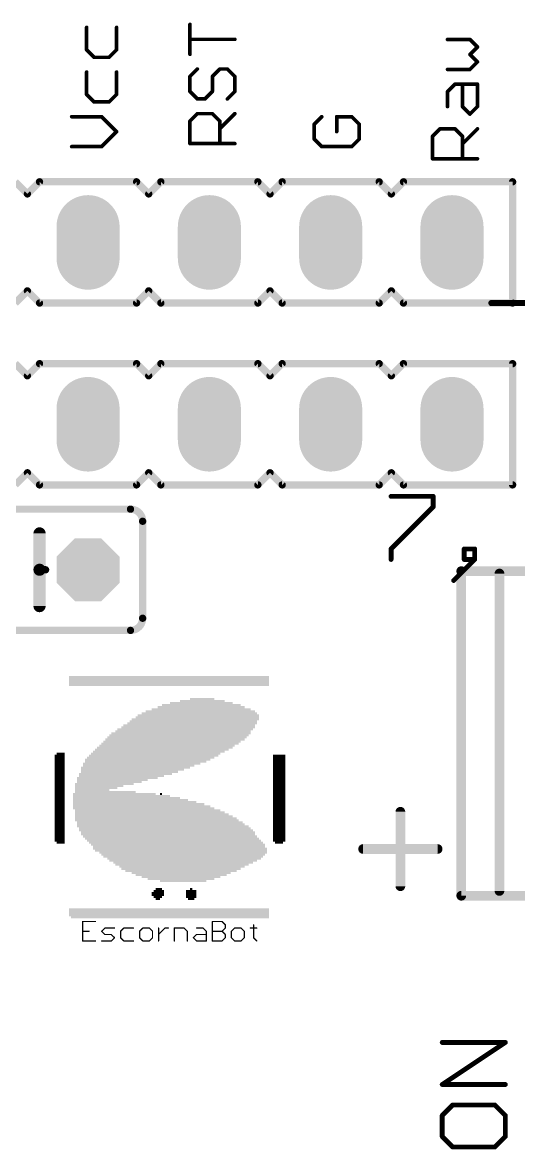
# Model space of a CAD drawing. Extents: x -31 to 85, y -21 to 97.
# Drawn here: x 34.63 to 45.02, y 27.99 to 51.6 of the extents above; entities that cross this region are included whole.
import ezdxf

# ---------------------------------------------------------------- set-up
doc = ezdxf.new("R2010")
doc.units = 0
for name, color, linetype in [('17', 82, 'CONTINUOUS'), ('21', 253, 'CONTINUOUS'), ('47', 253, 'CONTINUOUS')]:
    doc.layers.add(name, color=color, linetype=linetype)

# ---------------------------------------------------------------- blocks, each defined once
blk = doc.blocks.new('OCTAGONP')
at = {"const_width": 0.5}
blk.add_lwpolyline([(-0.25, -0.1036), (-0.25, 0.1036), (-0.1036, 0.25), (0.1036, 0.25), (0.25, 0.1036), (0.25, -0.1036), (0.1036, -0.25), (-0.1036, -0.25), (-0.25, -0.1036), (-0.25, 0.1036)], dxfattribs=at)
blk = doc.blocks.new('LONGP50')
at = {"const_width": 1}
blk.add_lwpolyline([(-0.25, 0), (0.25, 0)], dxfattribs=at)
at = {"const_width": 0.5}
for points in [[(-0.25, 0.25, 1), (-0.25, -0.25)], [(0.25, -0.25, 1), (0.25, 0.25)]]:
    blk.add_lwpolyline(points, format="xyb", dxfattribs=at)
blk = doc.blocks.new('RECT')
blk.add_solid([(-0.5, -0.5), (0.5, -0.5), (-0.5, 0.5), (0.5, 0.5)])

msp = doc.modelspace()

# ---------------------------------------------------------------- linework, layer by layer
at = {"layer": '21'}
for points, const_width in [([(35.9743, 51.4947), (35.9743, 51.0244)], 0.0762), ([(36.6014, 51.0244), (36.6014, 51.4947)], 0.0762), ([(38.1373, 50.9311), (38.1373, 51.5582)], 0.0762), ([(39.0779, 51.2447), (38.1373, 51.2447)], 0.0762), ([(44.0011, 51.2407), (43.5308, 51.2407)], 0.0762), ([(44.1579, 51.0839), (44.0011, 51.2407)], 0.0762), ([(35.9743, 51.0244), (36.1311, 50.8676)], 0.0762), ([(36.4446, 50.8676), (36.6014, 51.0244)], 0.0762), ([(44.0011, 50.9272), (44.1579, 51.0839)], 0.0762), ([(36.1311, 50.8676), (36.4446, 50.8676)], 0.0762), ([(44.1579, 50.7704), (44.0011, 50.9272)], 0.0762), ([(44.0011, 50.6136), (44.1579, 50.7704)], 0.0762), ([(35.9743, 50.5592), (35.9743, 50.0889)], 0.0762), ([(36.6014, 50.0889), (36.6014, 50.5592)], 0.0762), ([(38.2941, 50.6227), (38.1373, 50.4659)], 0.0762), ([(38.6076, 50.4659), (38.7644, 50.6227)], 0.0762), ([(38.7644, 50.6227), (38.9211, 50.6227)], 0.0762), ([(38.9211, 50.6227), (39.0779, 50.4659)], 0.0762), ([(43.5308, 50.6136), (44.0011, 50.6136)], 0.0762), ([(38.1373, 50.4659), (38.1373, 50.1524)], 0.0762), ([(38.6076, 50.1524), (38.6076, 50.4659)], 0.0762), ([(39.0779, 50.4659), (39.0779, 50.1524)], 0.0762), ([(43.5308, 50.1484), (43.6876, 50.3052)], 0.0762), ([(43.6876, 50.3052), (44.1579, 50.3052)], 0.0762), ([(43.8444, 49.8349), (43.8444, 50.3052)], 0.0762), ([(44.1579, 50.3052), (44.1579, 49.8349)], 0.0762), ([(35.9743, 50.0889), (36.1311, 49.9321)], 0.0762), ([(36.4446, 49.9321), (36.6014, 50.0889)], 0.0762), ([(38.1373, 50.1524), (38.2941, 49.9956)], 0.0762), ([(38.4508, 49.9956), (38.6076, 50.1524)], 0.0762), ([(39.0779, 50.1524), (38.9211, 49.9956)], 0.0762), ([(43.5308, 49.8349), (43.5308, 50.1484)], 0.0762), ([(36.1311, 49.9321), (36.4446, 49.9321)], 0.0762), ([(38.2941, 49.9956), (38.4508, 49.9956)], 0.0762), ([(44.0011, 49.6781), (43.8444, 49.8349)], 0.0762), ([(44.1579, 49.8349), (44.0011, 49.6781)], 0.0762), ([(36.2879, 49.6237), (35.6608, 49.6237)], 0.0762), ([(36.6014, 49.3101), (36.2879, 49.6237)], 0.0762), ([(38.1373, 49.5304), (38.2941, 49.6872)], 0.0762), ([(38.2941, 49.6872), (38.6076, 49.6872)], 0.0762), ([(38.6076, 49.6872), (38.7644, 49.5304)], 0.0762), ([(38.7644, 49.3736), (39.0779, 49.6872)], 0.0762), ([(40.8976, 49.6237), (40.7408, 49.4669)], 0.0762), ([(41.5246, 49.6237), (41.2111, 49.6237)], 0.0762), ([(41.2111, 49.6237), (41.2111, 49.3101)], 0.0762), ([(41.6814, 49.4669), (41.5246, 49.6237)], 0.0762), ([(36.2879, 48.9966), (36.6014, 49.3101)], 0.0762), ([(38.1373, 49.0601), (38.1373, 49.5304)], 0.0762), ([(38.7644, 49.5304), (38.7644, 49.0601)], 0.0762), ([(40.7408, 49.4669), (40.7408, 49.1534)], 0.0762), ([(41.6814, 49.1534), (41.6814, 49.4669)], 0.0762), ([(43.2173, 49.2129), (43.3741, 49.3697)], 0.0762), ([(43.3741, 49.3697), (43.6876, 49.3697)], 0.0762), ([(43.6876, 49.3697), (43.8444, 49.2129)], 0.0762), ([(43.8444, 49.0561), (44.1579, 49.3697)], 0.0762), ([(40.7408, 49.1534), (40.8976, 48.9966)], 0.0762), ([(41.5246, 48.9966), (41.6814, 49.1534)], 0.0762), ([(43.2173, 48.7426), (43.2173, 49.2129)], 0.0762), ([(43.8444, 49.2129), (43.8444, 48.7426)], 0.0762), ([(35.6608, 48.9966), (36.2879, 48.9966)], 0.0762), ([(39.0779, 49.0601), (38.1373, 49.0601)], 0.0762), ([(40.8976, 48.9966), (41.5246, 48.9966)], 0.0762), ([(44.1579, 48.7426), (43.2173, 48.7426)], 0.0762), ([(34.7345, 48.006), (34.4805, 48.26)], 0.1524), ([(34.9885, 48.26), (34.7345, 48.006)], 0.1524), ([(37.0205, 48.26), (34.9885, 48.26)], 0.1524), ([(37.2745, 48.006), (37.0205, 48.26)], 0.1524), ([(37.5285, 48.26), (37.2745, 48.006)], 0.1524), ([(39.5605, 48.26), (37.5285, 48.26)], 0.1524), ([(39.8145, 48.006), (39.5605, 48.26)], 0.1524), ([(40.0685, 48.26), (39.8145, 48.006)], 0.1524), ([(42.1005, 48.26), (40.0685, 48.26)], 0.1524), ([(42.3545, 48.006), (42.1005, 48.26)], 0.1524), ([(42.6085, 48.26), (42.3545, 48.006)], 0.1524), ([(44.8945, 48.26), (42.6085, 48.26)], 0.1524), ([(44.8945, 45.72), (44.8945, 48.26)], 0.1524), ([(34.4805, 45.72), (34.7345, 45.974)], 0.1524), ([(34.7345, 45.974), (34.9885, 45.72)], 0.1524), ([(37.0205, 45.72), (37.2745, 45.974)], 0.1524), ([(37.2745, 45.974), (37.5285, 45.72)], 0.1524), ([(39.5605, 45.72), (39.8145, 45.974)], 0.1524), ([(39.8145, 45.974), (40.0685, 45.72)], 0.1524), ([(42.1005, 45.72), (42.3545, 45.974)], 0.1524), ([(42.3545, 45.974), (42.6085, 45.72)], 0.1524), ([(34.9885, 45.72), (37.0205, 45.72)], 0.1524), ([(37.5285, 45.72), (39.5605, 45.72)], 0.1524), ([(40.0685, 45.72), (42.1005, 45.72)], 0.1524), ([(42.6085, 45.72), (44.8945, 45.72)], 0.1524), ([(34.7345, 44.196), (34.4805, 44.45)], 0.1524), ([(34.9885, 44.45), (34.7345, 44.196)], 0.1524), ([(37.0205, 44.45), (34.9885, 44.45)], 0.1524), ([(37.2745, 44.196), (37.0205, 44.45)], 0.1524), ([(37.5285, 44.45), (37.2745, 44.196)], 0.1524), ([(39.5605, 44.45), (37.5285, 44.45)], 0.1524), ([(39.8145, 44.196), (39.5605, 44.45)], 0.1524), ([(40.0685, 44.45), (39.8145, 44.196)], 0.1524), ([(42.1005, 44.45), (40.0685, 44.45)], 0.1524), ([(42.3545, 44.196), (42.1005, 44.45)], 0.1524), ([(42.6085, 44.45), (42.3545, 44.196)], 0.1524), ([(44.8945, 44.45), (42.6085, 44.45)], 0.1524), ([(44.8945, 41.91), (44.8945, 44.45)], 0.1524), ([(34.4805, 41.91), (34.7345, 42.164)], 0.1524), ([(34.7345, 42.164), (34.9885, 41.91)], 0.1524), ([(37.0205, 41.91), (37.2745, 42.164)], 0.1524), ([(37.2745, 42.164), (37.5285, 41.91)], 0.1524), ([(39.5605, 41.91), (39.8145, 42.164)], 0.1524), ([(39.8145, 42.164), (40.0685, 41.91)], 0.1524), ([(42.1005, 41.91), (42.3545, 42.164)], 0.1524), ([(42.3545, 42.164), (42.6085, 41.91)], 0.1524), ([(34.9885, 41.91), (37.0205, 41.91)], 0.1524), ([(37.5285, 41.91), (39.5605, 41.91)], 0.1524), ([(40.0685, 41.91), (42.1005, 41.91)], 0.1524), ([(42.6085, 41.91), (44.8945, 41.91)], 0.1524), ([(42.3495, 41.6698), (43.2308, 41.6698)], 0.1016), ([(43.2308, 41.6698), (43.2308, 41.4495)], 0.1016), ([(32.5755, 41.402), (36.8935, 41.402)], 0.1524), ([(43.2308, 41.4495), (42.3495, 40.5682)], 0.1016), ([(37.1475, 39.116), (37.1475, 41.148)], 0.1524), ([(34.9885, 40.132), (34.9885, 40.894)], 0.254), ([(42.3495, 40.5682), (42.3495, 40.3479)], 0.1016), ([(44.0999, 40.5682), (43.8796, 40.5682)], 0.1016), ([(43.8796, 40.5682), (43.8796, 40.3479)], 0.1016), ([(44.0999, 40.3479), (44.0999, 40.5682)], 0.1016), ([(43.6592, 39.9073), (44.0999, 40.3479)], 0.1016), ([(43.8796, 40.3479), (44.0999, 40.3479)], 0.1016), ([(34.9885, 39.37), (34.9885, 40.132)], 0.254), ([(34.9885, 40.132), (35.1155, 40.132)], 0.1524), ([(43.8185, 40.103), (49.8685, 40.103)], 0.2032), ([(43.8185, 33.303), (43.8185, 40.103)], 0.2032), ([(44.6185, 40.053), (44.6185, 33.403)], 0.2032), ([(36.8935, 38.862), (32.5755, 38.862)], 0.1524), ([(42.544, 33.5026), (42.544, 35.0618)], 0.2032), ([(41.7644, 34.2822), (43.3236, 34.2822)], 0.2032), ([(49.8685, 33.303), (43.8185, 33.303)], 0.2032), ([(36.1615, 32.762), (35.8903, 32.762)], 0.0254), ([(35.8903, 32.762), (35.8903, 32.3553)], 0.0254), ([(36.2879, 32.5587), (36.3557, 32.6264)], 0.0254), ([(36.3557, 32.6264), (36.5591, 32.6264)], 0.0254), ([(36.7533, 32.6264), (36.6855, 32.5587)], 0.0254), ([(36.9567, 32.6264), (36.7533, 32.6264)], 0.0254), ([(37.1509, 32.6264), (37.0831, 32.5587)], 0.0254), ([(37.2865, 32.6264), (37.1509, 32.6264)], 0.0254), ([(37.3543, 32.5587), (37.2865, 32.6264)], 0.0254), ([(37.4807, 32.3553), (37.4807, 32.6264)], 0.0254), ([(37.4807, 32.4909), (37.6163, 32.6264)], 0.0254), ([(37.6163, 32.6264), (37.6841, 32.6264)], 0.0254), ([(37.812, 32.3553), (37.812, 32.6264)], 0.0254), ([(37.812, 32.6264), (38.0154, 32.6264)], 0.0254), ([(38.0154, 32.6264), (38.0832, 32.5587)], 0.0254), ([(38.2774, 32.6264), (38.413, 32.6264)], 0.0254), ([(38.413, 32.6264), (38.4808, 32.5587)], 0.0254), ([(38.6072, 32.3553), (38.6072, 32.762)], 0.0254), ([(38.6072, 32.762), (38.8106, 32.762)], 0.0254), ([(38.8106, 32.762), (38.8784, 32.6942)], 0.0254), ([(38.8784, 32.6264), (38.8106, 32.5587)], 0.0254), ([(38.8784, 32.6942), (38.8784, 32.6264)], 0.0254), ([(39.0726, 32.6264), (39.0048, 32.5587)], 0.0254), ([(39.2082, 32.6264), (39.0726, 32.6264)], 0.0254), ([(39.276, 32.5587), (39.2082, 32.6264)], 0.0254), ([(39.4024, 32.6264), (39.538, 32.6264)], 0.0254), ([(39.4702, 32.6942), (39.4702, 32.4231)], 0.0254), ([(35.8903, 32.5587), (36.0259, 32.5587)], 0.0254), ([(35.8903, 32.3553), (36.1615, 32.3553)], 0.0254), ([(36.3557, 32.4909), (36.2879, 32.5587)], 0.0254), ([(36.2879, 32.3553), (36.4913, 32.3553)], 0.0254), ([(36.4913, 32.4909), (36.3557, 32.4909)], 0.0254), ([(36.5591, 32.4231), (36.4913, 32.4909)], 0.0254), ([(36.4913, 32.3553), (36.5591, 32.4231)], 0.0254), ([(36.6855, 32.5587), (36.6855, 32.4231)], 0.0254), ([(36.6855, 32.4231), (36.7533, 32.3553)], 0.0254), ([(36.7533, 32.3553), (36.9567, 32.3553)], 0.0254), ([(37.0831, 32.5587), (37.0831, 32.4231)], 0.0254), ([(37.0831, 32.4231), (37.1509, 32.3553)], 0.0254), ([(37.1509, 32.3553), (37.2865, 32.3553)], 0.0254), ([(37.2865, 32.3553), (37.3543, 32.4231)], 0.0254), ([(37.3543, 32.4231), (37.3543, 32.5587)], 0.0254), ([(38.0832, 32.5587), (38.0832, 32.3553)], 0.0254), ([(38.2096, 32.4231), (38.2774, 32.4909)], 0.0254), ([(38.2774, 32.3553), (38.2096, 32.4231)], 0.0254), ([(38.2774, 32.4909), (38.4808, 32.4909)], 0.0254), ([(38.4808, 32.3553), (38.2774, 32.3553)], 0.0254), ([(38.4808, 32.5587), (38.4808, 32.3553)], 0.0254), ([(38.6072, 32.5587), (38.8106, 32.5587)], 0.0254), ([(38.8106, 32.3553), (38.6072, 32.3553)], 0.0254), ([(38.8106, 32.5587), (38.8784, 32.4909)], 0.0254), ([(38.8784, 32.4231), (38.8106, 32.3553)], 0.0254), ([(38.8784, 32.4909), (38.8784, 32.4231)], 0.0254), ([(39.0048, 32.5587), (39.0048, 32.4231)], 0.0254), ([(39.0048, 32.4231), (39.0726, 32.3553)], 0.0254), ([(39.0726, 32.3553), (39.2082, 32.3553)], 0.0254), ([(39.2082, 32.3553), (39.276, 32.4231)], 0.0254), ([(39.276, 32.4231), (39.276, 32.5587)], 0.0254), ([(39.4702, 32.4231), (39.538, 32.3553)], 0.0254), ([(43.4202, 29.3481), (44.7421, 30.2294)], 0.1016), ([(44.7421, 30.2294), (43.4202, 30.2294)], 0.1016), ([(44.7421, 29.3481), (43.4202, 29.3481)], 0.1016), ([(43.6405, 28.9196), (43.4202, 28.6993)], 0.1016), ([(44.5218, 28.9196), (43.6405, 28.9196)], 0.1016), ([(44.7421, 28.6993), (44.5218, 28.9196)], 0.1016), ([(43.4202, 28.6993), (43.4202, 28.2587)], 0.1016), ([(44.7421, 28.2587), (44.7421, 28.6993)], 0.1016), ([(43.4202, 28.2587), (43.6405, 28.0383)], 0.1016), ([(44.5218, 28.0383), (44.7421, 28.2587)], 0.1016), ([(43.6405, 28.0383), (44.5218, 28.0383)], 0.1016)]:
    msp.add_lwpolyline(points, dxfattribs=dict(at, const_width=const_width))
for points, const_width in [([(35.9934, 51.4947, 1), (35.9553, 51.4947)], 0.0381), ([(36.6205, 51.4947, 1), (36.5824, 51.4947)], 0.0381), ([(38.1563, 51.5582, 1), (38.1182, 51.5582)], 0.0381), ([(38.1373, 51.2637, 1), (38.1373, 51.2256)], 0.0381), ([(39.0779, 51.2256, 1), (39.0779, 51.2637)], 0.0381), ([(43.5308, 51.2598, 1), (43.5308, 51.2217)], 0.0381), ([(44.0146, 51.2542, 1), (43.9877, 51.2272)], 0.0381), ([(44.0011, 51.2217, 1), (44.0011, 51.2598)], 0.0381), ([(35.9878, 51.0379, 1), (35.9609, 51.0109)], 0.0381), ([(35.9553, 51.0244, 1), (35.9934, 51.0244)], 0.0381), ([(36.5824, 51.0244, 1), (36.6205, 51.0244)], 0.0381), ([(36.6149, 51.0109, 1), (36.5879, 51.0379)], 0.0381), ([(44.1714, 51.0705, 1), (44.1444, 51.0974)], 0.0381), ([(44.1444, 51.0705, 1), (44.1714, 51.0974)], 0.0381), ([(36.1311, 50.8867, 1), (36.1311, 50.8486)], 0.0381), ([(36.1176, 50.8542, 1), (36.1446, 50.8811)], 0.0381), ([(36.4312, 50.8811, 1), (36.4581, 50.8542)], 0.0381), ([(36.4446, 50.8486, 1), (36.4446, 50.8867)], 0.0381), ([(38.1182, 50.9311, 1), (38.1563, 50.9311)], 0.0381), ([(44.0146, 50.9406, 1), (43.9877, 50.9137)], 0.0381), ([(43.9877, 50.9406, 1), (44.0146, 50.9137)], 0.0381), ([(44.1714, 50.7569, 1), (44.1444, 50.7839)], 0.0381), ([(44.1444, 50.7569, 1), (44.1714, 50.7839)], 0.0381), ([(35.9934, 50.5592, 1), (35.9553, 50.5592)], 0.0381), ([(36.6205, 50.5592, 1), (36.5824, 50.5592)], 0.0381), ([(38.3075, 50.6092, 1), (38.2806, 50.6362)], 0.0381), ([(38.7644, 50.6417, 1), (38.7644, 50.6036)], 0.0381), ([(38.7778, 50.6092, 1), (38.7509, 50.6362)], 0.0381), ([(38.9346, 50.6362, 1), (38.9077, 50.6092)], 0.0381), ([(38.9211, 50.6036, 1), (38.9211, 50.6417)], 0.0381), ([(43.5308, 50.6327, 1), (43.5308, 50.5946)], 0.0381), ([(43.9877, 50.6271, 1), (44.0146, 50.6002)], 0.0381), ([(44.0011, 50.5946, 1), (44.0011, 50.6327)], 0.0381), ([(38.1563, 50.4659, 1), (38.1182, 50.4659)], 0.0381), ([(38.1238, 50.4794, 1), (38.1508, 50.4524)], 0.0381), ([(38.6267, 50.4659, 1), (38.5886, 50.4659)], 0.0381), ([(38.5941, 50.4794, 1), (38.6211, 50.4524)], 0.0381), ([(39.0969, 50.4659, 1), (39.0588, 50.4659)], 0.0381), ([(39.0644, 50.4524, 1), (39.0914, 50.4794)], 0.0381), ([(43.6876, 50.3242, 1), (43.6876, 50.2861)], 0.0381), ([(43.7011, 50.2917, 1), (43.6741, 50.3187)], 0.0381), ([(43.8634, 50.3052, 1), (43.8253, 50.3052)], 0.0381), ([(44.177, 50.3052, 1), (44.1389, 50.3052)], 0.0381), ([(44.1579, 50.2861, 1), (44.1579, 50.3242)], 0.0381), ([(35.9878, 50.1024, 1), (35.9609, 50.0754)], 0.0381), ([(35.9553, 50.0889, 1), (35.9934, 50.0889)], 0.0381), ([(36.5824, 50.0889, 1), (36.6205, 50.0889)], 0.0381), ([(36.6149, 50.0754, 1), (36.5879, 50.1024)], 0.0381), ([(38.1508, 50.1659, 1), (38.1238, 50.1389)], 0.0381), ([(38.1182, 50.1524, 1), (38.1563, 50.1524)], 0.0381), ([(38.5886, 50.1524, 1), (38.6267, 50.1524)], 0.0381), ([(38.6211, 50.1389, 1), (38.5941, 50.1659)], 0.0381), ([(39.0588, 50.1524, 1), (39.0969, 50.1524)], 0.0381), ([(39.0914, 50.1389, 1), (39.0644, 50.1659)], 0.0381), ([(43.5174, 50.1619, 1), (43.5443, 50.1349)], 0.0381), ([(43.5499, 50.1484, 1), (43.5118, 50.1484)], 0.0381), ([(36.1311, 49.9512, 1), (36.1311, 49.9131)], 0.0381), ([(36.1176, 49.9186, 1), (36.1446, 49.9456)], 0.0381), ([(36.4312, 49.9456, 1), (36.4581, 49.9186)], 0.0381), ([(36.4446, 49.9131, 1), (36.4446, 49.9512)], 0.0381), ([(38.2941, 50.0147, 1), (38.2941, 49.9766)], 0.0381), ([(38.2806, 49.9821, 1), (38.3075, 50.0091)], 0.0381), ([(38.4374, 50.0091, 1), (38.4643, 49.9821)], 0.0381), ([(38.4508, 49.9766, 1), (38.4508, 50.0147)], 0.0381), ([(38.9077, 50.0091, 1), (38.9346, 49.9821)], 0.0381), ([(43.5118, 49.8349, 1), (43.5499, 49.8349)], 0.0381), ([(43.8578, 49.8484, 1), (43.8309, 49.8214)], 0.0381), ([(43.8253, 49.8349, 1), (43.8634, 49.8349)], 0.0381), ([(44.1389, 49.8349, 1), (44.177, 49.8349)], 0.0381), ([(44.1714, 49.8214, 1), (44.1444, 49.8484)], 0.0381), ([(35.6608, 49.6427, 1), (35.6608, 49.6046)], 0.0381), ([(36.3013, 49.6371, 1), (36.2744, 49.6102)], 0.0381), ([(36.2879, 49.6046, 1), (36.2879, 49.6427)], 0.0381), ([(38.2941, 49.7062, 1), (38.2941, 49.6681)], 0.0381), ([(38.3075, 49.6737, 1), (38.2806, 49.7006)], 0.0381), ([(38.6211, 49.7006, 1), (38.5941, 49.6737)], 0.0381), ([(38.6076, 49.6681, 1), (38.6076, 49.7062)], 0.0381), ([(39.0914, 49.6737, 1), (39.0644, 49.7006)], 0.0381), ([(40.911, 49.6102, 1), (40.8841, 49.6371)], 0.0381), ([(41.2111, 49.6427, 1), (41.2111, 49.6046)], 0.0381), ([(41.2302, 49.6237, 1), (41.1921, 49.6237)], 0.0381), ([(41.5381, 49.6371, 1), (41.5112, 49.6102)], 0.0381), ([(41.5246, 49.6046, 1), (41.5246, 49.6427)], 0.0381), ([(43.9877, 49.6916, 1), (44.0146, 49.6646)], 0.0381), ([(43.9877, 49.6646, 1), (44.0146, 49.6916)], 0.0381), ([(36.6149, 49.2967, 1), (36.5879, 49.3236)], 0.0381), ([(36.5879, 49.2967, 1), (36.6149, 49.3236)], 0.0381), ([(38.1563, 49.5304, 1), (38.1182, 49.5304)], 0.0381), ([(38.1238, 49.5439, 1), (38.1508, 49.5169)], 0.0381), ([(38.7834, 49.5304, 1), (38.7453, 49.5304)], 0.0381), ([(38.7509, 49.3871, 1), (38.7778, 49.3602)], 0.0381), ([(38.7509, 49.5169, 1), (38.7778, 49.5439)], 0.0381), ([(40.7598, 49.4669, 1), (40.7217, 49.4669)], 0.0381), ([(40.7273, 49.4804, 1), (40.7543, 49.4534)], 0.0381), ([(41.7005, 49.4669, 1), (41.6624, 49.4669)], 0.0381), ([(41.6679, 49.4534, 1), (41.6949, 49.4804)], 0.0381), ([(43.3741, 49.3887, 1), (43.3741, 49.3506)], 0.0381), ([(43.3875, 49.3562, 1), (43.3606, 49.3831)], 0.0381), ([(43.7011, 49.3831, 1), (43.6741, 49.3562)], 0.0381), ([(43.6876, 49.3506, 1), (43.6876, 49.3887)], 0.0381), ([(44.1714, 49.3562, 1), (44.1444, 49.3831)], 0.0381), ([(40.7217, 49.1534, 1), (40.7598, 49.1534)], 0.0381), ([(40.7543, 49.1668, 1), (40.7273, 49.1399)], 0.0381), ([(41.1921, 49.3101, 1), (41.2302, 49.3101)], 0.0381), ([(41.6624, 49.1534, 1), (41.7005, 49.1534)], 0.0381), ([(41.6949, 49.1399, 1), (41.6679, 49.1668)], 0.0381), ([(43.2363, 49.2129, 1), (43.1982, 49.2129)], 0.0381), ([(43.2038, 49.2264, 1), (43.2308, 49.1994)], 0.0381), ([(43.8634, 49.2129, 1), (43.8253, 49.2129)], 0.0381), ([(43.8309, 49.1994, 1), (43.8578, 49.2264)], 0.0381), ([(35.6608, 49.0157, 1), (35.6608, 48.9776)], 0.0381), ([(36.2744, 49.0101, 1), (36.3013, 48.9831)], 0.0381), ([(36.2879, 48.9776, 1), (36.2879, 49.0157)], 0.0381), ([(38.1373, 49.0792, 1), (38.1373, 49.0411)], 0.0381), ([(38.1182, 49.0601, 1), (38.1563, 49.0601)], 0.0381), ([(38.7453, 49.0601, 1), (38.7834, 49.0601)], 0.0381), ([(39.0779, 49.0411, 1), (39.0779, 49.0792)], 0.0381), ([(40.8976, 49.0157, 1), (40.8976, 48.9776)], 0.0381), ([(40.8841, 48.9831, 1), (40.911, 49.0101)], 0.0381), ([(41.5112, 49.0101, 1), (41.5381, 48.9831)], 0.0381), ([(41.5246, 48.9776, 1), (41.5246, 49.0157)], 0.0381), ([(43.8309, 49.0696, 1), (43.8578, 49.0427)], 0.0381), ([(43.1982, 48.7426, 1), (43.2363, 48.7426)], 0.0381), ([(43.2173, 48.7617, 1), (43.2173, 48.7236)], 0.0381), ([(43.8253, 48.7426, 1), (43.8634, 48.7426)], 0.0381), ([(44.1579, 48.7236, 1), (44.1579, 48.7617)], 0.0381), ([(34.9885, 48.2981, 1), (34.9885, 48.2219)], 0.0762), ([(35.0154, 48.2331, 1), (34.9616, 48.2869)], 0.0762), ([(37.0474, 48.2869, 1), (36.9936, 48.2331)], 0.0762), ([(37.0205, 48.2219, 1), (37.0205, 48.2981)], 0.0762), ([(37.5285, 48.2981, 1), (37.5285, 48.2219)], 0.0762), ([(37.5554, 48.2331, 1), (37.5016, 48.2869)], 0.0762), ([(39.5874, 48.2869, 1), (39.5336, 48.2331)], 0.0762), ([(39.5605, 48.2219, 1), (39.5605, 48.2981)], 0.0762), ([(40.0685, 48.2981, 1), (40.0685, 48.2219)], 0.0762), ([(40.0954, 48.2331, 1), (40.0416, 48.2869)], 0.0762), ([(42.1274, 48.2869, 1), (42.0736, 48.2331)], 0.0762), ([(42.1005, 48.2219, 1), (42.1005, 48.2981)], 0.0762), ([(42.6085, 48.2981, 1), (42.6085, 48.2219)], 0.0762), ([(42.6354, 48.2331, 1), (42.5816, 48.2869)], 0.0762), ([(44.9326, 48.26, 1), (44.8564, 48.26)], 0.0762), ([(44.8945, 48.2219, 1), (44.8945, 48.2981)], 0.0762), ([(34.7076, 48.0329, 1), (34.7614, 47.9791)], 0.0762), ([(34.7076, 47.9791, 1), (34.7614, 48.0329)], 0.0762), ([(37.2476, 48.0329, 1), (37.3014, 47.9791)], 0.0762), ([(37.2476, 47.9791, 1), (37.3014, 48.0329)], 0.0762), ([(39.7876, 48.0329, 1), (39.8414, 47.9791)], 0.0762), ([(39.7876, 47.9791, 1), (39.8414, 48.0329)], 0.0762), ([(42.3276, 48.0329, 1), (42.3814, 47.9791)], 0.0762), ([(42.3276, 47.9791, 1), (42.3814, 48.0329)], 0.0762), ([(34.7614, 46.0009, 1), (34.7076, 45.9471)], 0.0762), ([(34.7614, 45.9471, 1), (34.7076, 46.0009)], 0.0762), ([(37.3014, 46.0009, 1), (37.2476, 45.9471)], 0.0762), ([(37.3014, 45.9471, 1), (37.2476, 46.0009)], 0.0762), ([(39.8414, 46.0009, 1), (39.7876, 45.9471)], 0.0762), ([(39.8414, 45.9471, 1), (39.7876, 46.0009)], 0.0762), ([(42.3814, 46.0009, 1), (42.3276, 45.9471)], 0.0762), ([(42.3814, 45.9471, 1), (42.3276, 46.0009)], 0.0762), ([(34.9885, 45.7581, 1), (34.9885, 45.6819)], 0.0762), ([(34.9616, 45.6931, 1), (35.0154, 45.7469)], 0.0762), ([(36.9936, 45.7469, 1), (37.0474, 45.6931)], 0.0762), ([(37.0205, 45.6819, 1), (37.0205, 45.7581)], 0.0762), ([(37.5285, 45.7581, 1), (37.5285, 45.6819)], 0.0762), ([(37.5016, 45.6931, 1), (37.5554, 45.7469)], 0.0762), ([(39.5336, 45.7469, 1), (39.5874, 45.6931)], 0.0762), ([(39.5605, 45.6819, 1), (39.5605, 45.7581)], 0.0762), ([(40.0685, 45.7581, 1), (40.0685, 45.6819)], 0.0762), ([(40.0416, 45.6931, 1), (40.0954, 45.7469)], 0.0762), ([(42.0736, 45.7469, 1), (42.1274, 45.6931)], 0.0762), ([(42.1005, 45.6819, 1), (42.1005, 45.7581)], 0.0762), ([(42.6085, 45.7581, 1), (42.6085, 45.6819)], 0.0762), ([(42.5816, 45.6931, 1), (42.6354, 45.7469)], 0.0762), ([(44.8564, 45.72, 1), (44.9326, 45.72)], 0.0762), ([(44.8945, 45.6819, 1), (44.8945, 45.7581)], 0.0762), ([(34.9885, 44.4881, 1), (34.9885, 44.4119)], 0.0762), ([(35.0154, 44.4231, 1), (34.9616, 44.4769)], 0.0762), ([(37.0474, 44.4769, 1), (36.9936, 44.4231)], 0.0762), ([(37.0205, 44.4119, 1), (37.0205, 44.4881)], 0.0762), ([(37.5285, 44.4881, 1), (37.5285, 44.4119)], 0.0762), ([(37.5554, 44.4231, 1), (37.5016, 44.4769)], 0.0762), ([(39.5874, 44.4769, 1), (39.5336, 44.4231)], 0.0762), ([(39.5605, 44.4119, 1), (39.5605, 44.4881)], 0.0762), ([(40.0685, 44.4881, 1), (40.0685, 44.4119)], 0.0762), ([(40.0954, 44.4231, 1), (40.0416, 44.4769)], 0.0762), ([(42.1274, 44.4769, 1), (42.0736, 44.4231)], 0.0762), ([(42.1005, 44.4119, 1), (42.1005, 44.4881)], 0.0762), ([(42.6085, 44.4881, 1), (42.6085, 44.4119)], 0.0762), ([(42.6354, 44.4231, 1), (42.5816, 44.4769)], 0.0762), ([(44.9326, 44.45, 1), (44.8564, 44.45)], 0.0762), ([(44.8945, 44.4119, 1), (44.8945, 44.4881)], 0.0762), ([(34.7076, 44.2229, 1), (34.7614, 44.1691)], 0.0762), ([(34.7076, 44.1691, 1), (34.7614, 44.2229)], 0.0762), ([(37.2476, 44.2229, 1), (37.3014, 44.1691)], 0.0762), ([(37.2476, 44.1691, 1), (37.3014, 44.2229)], 0.0762), ([(39.7876, 44.2229, 1), (39.8414, 44.1691)], 0.0762), ([(39.7876, 44.1691, 1), (39.8414, 44.2229)], 0.0762), ([(42.3276, 44.2229, 1), (42.3814, 44.1691)], 0.0762), ([(42.3276, 44.1691, 1), (42.3814, 44.2229)], 0.0762), ([(34.7614, 42.1909, 1), (34.7076, 42.1371)], 0.0762), ([(34.7614, 42.1371, 1), (34.7076, 42.1909)], 0.0762), ([(37.3014, 42.1909, 1), (37.2476, 42.1371)], 0.0762), ([(37.3014, 42.1371, 1), (37.2476, 42.1909)], 0.0762), ([(39.8414, 42.1909, 1), (39.7876, 42.1371)], 0.0762), ([(39.8414, 42.1371, 1), (39.7876, 42.1909)], 0.0762), ([(42.3814, 42.1909, 1), (42.3276, 42.1371)], 0.0762), ([(42.3814, 42.1371, 1), (42.3276, 42.1909)], 0.0762), ([(34.9885, 41.9481, 1), (34.9885, 41.8719)], 0.0762), ([(34.9616, 41.8831, 1), (35.0154, 41.9369)], 0.0762), ([(36.9936, 41.9369, 1), (37.0474, 41.8831)], 0.0762), ([(37.0205, 41.8719, 1), (37.0205, 41.9481)], 0.0762), ([(37.5285, 41.9481, 1), (37.5285, 41.8719)], 0.0762), ([(37.5016, 41.8831, 1), (37.5554, 41.9369)], 0.0762), ([(39.5336, 41.9369, 1), (39.5874, 41.8831)], 0.0762), ([(39.5605, 41.8719, 1), (39.5605, 41.9481)], 0.0762), ([(40.0685, 41.9481, 1), (40.0685, 41.8719)], 0.0762), ([(40.0416, 41.8831, 1), (40.0954, 41.9369)], 0.0762), ([(42.0736, 41.9369, 1), (42.1274, 41.8831)], 0.0762), ([(42.1005, 41.8719, 1), (42.1005, 41.9481)], 0.0762), ([(42.6085, 41.9481, 1), (42.6085, 41.8719)], 0.0762), ([(42.5816, 41.8831, 1), (42.6354, 41.9369)], 0.0762), ([(44.8564, 41.91, 1), (44.9326, 41.91)], 0.0762), ([(44.8945, 41.8719, 1), (44.8945, 41.9481)], 0.0762), ([(42.3495, 41.6952, 1), (42.3495, 41.6444)], 0.0508), ([(43.2562, 41.6698, 1), (43.2054, 41.6698)], 0.0508), ([(43.2308, 41.6444, 1), (43.2308, 41.6952)], 0.0508), ([(37.1475, 41.148, 0.4142), (36.8935, 41.402)], 0.1524), ([(36.8935, 41.4401, 1), (36.8935, 41.3639)], 0.0762), ([(36.8935, 41.3639, 1), (36.8935, 41.4401)], 0.0762), ([(43.2054, 41.4495, 1), (43.2562, 41.4495)], 0.0508), ([(43.2488, 41.4315, 1), (43.2128, 41.4675)], 0.0508), ([(37.1856, 41.148, 1), (37.1094, 41.148)], 0.0762), ([(37.1094, 41.148, 1), (37.1856, 41.148)], 0.0762), ([(35.052, 40.894, 1), (34.925, 40.894)], 0.127), ([(42.3749, 40.5682, 1), (42.3241, 40.5682)], 0.0508), ([(42.3316, 40.5862, 1), (42.3675, 40.5503)], 0.0508), ([(43.8796, 40.5936, 1), (43.8796, 40.5428)], 0.0508), ([(43.905, 40.5682, 1), (43.8542, 40.5682)], 0.0508), ([(44.1253, 40.5682, 1), (44.0745, 40.5682)], 0.0508), ([(44.0999, 40.5428, 1), (44.0999, 40.5936)], 0.0508), ([(42.3241, 40.3479, 1), (42.3749, 40.3479)], 0.0508), ([(43.8796, 40.3733, 1), (43.8796, 40.3225)], 0.0508), ([(43.8542, 40.3479, 1), (43.905, 40.3479)], 0.0508), ([(44.0745, 40.3479, 1), (44.1253, 40.3479)], 0.0508), ([(44.1178, 40.3299, 1), (44.0819, 40.3659)], 0.0508), ([(44.0999, 40.3225, 1), (44.0999, 40.3733)], 0.0508), ([(35.052, 40.132, 1), (34.925, 40.132)], 0.127), ([(34.925, 40.132, 1), (35.052, 40.132)], 0.127), ([(34.9885, 40.1701, 1), (34.9885, 40.0939)], 0.0762), ([(35.1155, 40.0939, 1), (35.1155, 40.1701)], 0.0762), ([(43.8185, 40.1538, 1), (43.8185, 40.0522)], 0.1016), ([(43.8693, 40.103, 1), (43.7677, 40.103)], 0.1016), ([(44.6693, 40.053, 1), (44.5677, 40.053)], 0.1016), ([(43.6413, 39.9252, 1), (43.6772, 39.8893)], 0.0508), ([(34.925, 39.37, 1), (35.052, 39.37)], 0.127), ([(36.8935, 38.862, 0.4142), (37.1475, 39.116)], 0.1524), ([(37.1856, 39.116, 1), (37.1094, 39.116)], 0.0762), ([(37.1094, 39.116, 1), (37.1856, 39.116)], 0.0762), ([(36.8935, 38.9001, 1), (36.8935, 38.8239)], 0.0762), ([(36.8935, 38.8239, 1), (36.8935, 38.9001)], 0.0762), ([(42.5948, 35.0618, 1), (42.4932, 35.0618)], 0.1016), ([(41.7644, 34.333, 1), (41.7644, 34.2314)], 0.1016), ([(43.3236, 34.2314, 1), (43.3236, 34.333)], 0.1016), ([(42.4932, 33.5026, 1), (42.5948, 33.5026)], 0.1016), ([(43.8185, 33.3538, 1), (43.8185, 33.2522)], 0.1016), ([(43.7677, 33.303, 1), (43.8693, 33.303)], 0.1016), ([(44.5677, 33.403, 1), (44.6693, 33.403)], 0.1016), ([(35.8903, 32.7684, 1), (35.8903, 32.7557)], 0.0127), ([(35.8967, 32.762, 1), (35.884, 32.762)], 0.0127), ([(36.1615, 32.7557, 1), (36.1615, 32.7684)], 0.0127), ([(36.3557, 32.6328, 1), (36.3557, 32.6201)], 0.0127), ([(36.3602, 32.622, 1), (36.3512, 32.6309)], 0.0127), ([(36.5591, 32.6201, 1), (36.5591, 32.6328)], 0.0127), ([(36.7533, 32.6328, 1), (36.7533, 32.6201)], 0.0127), ([(36.7578, 32.622, 1), (36.7488, 32.6309)], 0.0127), ([(36.9567, 32.6201, 1), (36.9567, 32.6328)], 0.0127), ([(37.1509, 32.6328, 1), (37.1509, 32.6201)], 0.0127), ([(37.1554, 32.622, 1), (37.1464, 32.6309)], 0.0127), ([(37.291, 32.6309, 1), (37.282, 32.622)], 0.0127), ([(37.2865, 32.6201, 1), (37.2865, 32.6328)], 0.0127), ([(37.4871, 32.6264, 1), (37.4744, 32.6264)], 0.0127), ([(37.6163, 32.6328, 1), (37.6163, 32.6201)], 0.0127), ([(37.6208, 32.622, 1), (37.6118, 32.6309)], 0.0127), ([(37.6841, 32.6201, 1), (37.6841, 32.6328)], 0.0127), ([(37.812, 32.6328, 1), (37.812, 32.6201)], 0.0127), ([(37.8184, 32.6264, 1), (37.8057, 32.6264)], 0.0127), ([(38.0199, 32.6309, 1), (38.0109, 32.622)], 0.0127), ([(38.0154, 32.6201, 1), (38.0154, 32.6328)], 0.0127), ([(38.2774, 32.6328, 1), (38.2774, 32.6201)], 0.0127), ([(38.4175, 32.6309, 1), (38.4085, 32.622)], 0.0127), ([(38.413, 32.6201, 1), (38.413, 32.6328)], 0.0127), ([(38.6072, 32.7684, 1), (38.6072, 32.7557)], 0.0127), ([(38.6136, 32.762, 1), (38.6009, 32.762)], 0.0127), ([(38.8151, 32.7665, 1), (38.8061, 32.7575)], 0.0127), ([(38.8106, 32.7557, 1), (38.8106, 32.7684)], 0.0127), ([(38.8847, 32.6942, 1), (38.872, 32.6942)], 0.0127), ([(38.872, 32.6264, 1), (38.8847, 32.6264)], 0.0127), ([(38.8739, 32.6897, 1), (38.8829, 32.6987)], 0.0127), ([(38.8829, 32.622, 1), (38.8739, 32.6309)], 0.0127), ([(39.0726, 32.6328, 1), (39.0726, 32.6201)], 0.0127), ([(39.0771, 32.622, 1), (39.0681, 32.6309)], 0.0127), ([(39.2127, 32.6309, 1), (39.2037, 32.622)], 0.0127), ([(39.2082, 32.6201, 1), (39.2082, 32.6328)], 0.0127), ([(39.4024, 32.6328, 1), (39.4024, 32.6201)], 0.0127), ([(39.4765, 32.6942, 1), (39.4638, 32.6942)], 0.0127), ([(39.538, 32.6201, 1), (39.538, 32.6328)], 0.0127), ([(35.8903, 32.565, 1), (35.8903, 32.5523)], 0.0127), ([(35.8903, 32.3616, 1), (35.8903, 32.3489)], 0.0127), ([(35.884, 32.3553, 1), (35.8967, 32.3553)], 0.0127), ([(36.0259, 32.5523, 1), (36.0259, 32.565)], 0.0127), ([(36.1615, 32.3489, 1), (36.1615, 32.3616)], 0.0127), ([(36.2924, 32.5631, 1), (36.2834, 32.5542)], 0.0127), ([(36.2834, 32.5631, 1), (36.2924, 32.5542)], 0.0127), ([(36.2879, 32.3616, 1), (36.2879, 32.3489)], 0.0127), ([(36.3557, 32.4972, 1), (36.3557, 32.4845)], 0.0127), ([(36.3512, 32.4864, 1), (36.3602, 32.4954)], 0.0127), ([(36.4958, 32.4954, 1), (36.4868, 32.4864)], 0.0127), ([(36.4868, 32.3598, 1), (36.4958, 32.3508)], 0.0127), ([(36.4913, 32.4845, 1), (36.4913, 32.4972)], 0.0127), ([(36.4913, 32.3489, 1), (36.4913, 32.3616)], 0.0127), ([(36.5636, 32.4186, 1), (36.5546, 32.4276)], 0.0127), ([(36.5546, 32.4186, 1), (36.5636, 32.4276)], 0.0127), ([(36.681, 32.5631, 1), (36.69, 32.5542)], 0.0127), ([(36.69, 32.4276, 1), (36.681, 32.4186)], 0.0127), ([(36.6919, 32.5587, 1), (36.6792, 32.5587)], 0.0127), ([(36.6792, 32.4231, 1), (36.6919, 32.4231)], 0.0127), ([(36.7533, 32.3616, 1), (36.7533, 32.3489)], 0.0127), ([(36.7488, 32.3508, 1), (36.7578, 32.3598)], 0.0127), ([(36.9567, 32.3489, 1), (36.9567, 32.3616)], 0.0127), ([(37.0786, 32.5631, 1), (37.0876, 32.5542)], 0.0127), ([(37.0876, 32.4276, 1), (37.0786, 32.4186)], 0.0127), ([(37.0895, 32.5587, 1), (37.0768, 32.5587)], 0.0127), ([(37.0768, 32.4231, 1), (37.0895, 32.4231)], 0.0127), ([(37.1509, 32.3616, 1), (37.1509, 32.3489)], 0.0127), ([(37.1464, 32.3508, 1), (37.1554, 32.3598)], 0.0127), ([(37.282, 32.3598, 1), (37.291, 32.3508)], 0.0127), ([(37.2865, 32.3489, 1), (37.2865, 32.3616)], 0.0127), ([(37.3606, 32.5587, 1), (37.3479, 32.5587)], 0.0127), ([(37.3479, 32.4231, 1), (37.3606, 32.4231)], 0.0127), ([(37.3498, 32.5542, 1), (37.3588, 32.5631)], 0.0127), ([(37.3588, 32.4186, 1), (37.3498, 32.4276)], 0.0127), ([(37.4762, 32.4954, 1), (37.4852, 32.4864)], 0.0127), ([(37.4744, 32.3553, 1), (37.4871, 32.3553)], 0.0127), ([(37.8057, 32.3553, 1), (37.8184, 32.3553)], 0.0127), ([(38.0895, 32.5587, 1), (38.0768, 32.5587)], 0.0127), ([(38.0768, 32.3553, 1), (38.0895, 32.3553)], 0.0127), ([(38.0787, 32.5542, 1), (38.0877, 32.5631)], 0.0127), ([(38.2141, 32.4276, 1), (38.2051, 32.4186)], 0.0127), ([(38.2051, 32.4276, 1), (38.2141, 32.4186)], 0.0127), ([(38.2774, 32.4972, 1), (38.2774, 32.4845)], 0.0127), ([(38.2774, 32.3616, 1), (38.2774, 32.3489)], 0.0127), ([(38.2819, 32.4864, 1), (38.2729, 32.4954)], 0.0127), ([(38.2729, 32.3508, 1), (38.2819, 32.3598)], 0.0127), ([(38.4871, 32.5587, 1), (38.4744, 32.5587)], 0.0127), ([(38.4744, 32.3553, 1), (38.4871, 32.3553)], 0.0127), ([(38.4763, 32.5542, 1), (38.4853, 32.5631)], 0.0127), ([(38.4808, 32.4845, 1), (38.4808, 32.4972)], 0.0127), ([(38.4808, 32.3489, 1), (38.4808, 32.3616)], 0.0127), ([(38.6072, 32.565, 1), (38.6072, 32.5523)], 0.0127), ([(38.6072, 32.3616, 1), (38.6072, 32.3489)], 0.0127), ([(38.6009, 32.3553, 1), (38.6136, 32.3553)], 0.0127), ([(38.8151, 32.5631, 1), (38.8061, 32.5542)], 0.0127), ([(38.8061, 32.5631, 1), (38.8151, 32.5542)], 0.0127), ([(38.8061, 32.3598, 1), (38.8151, 32.3508)], 0.0127), ([(38.8106, 32.5523, 1), (38.8106, 32.565)], 0.0127), ([(38.8106, 32.3489, 1), (38.8106, 32.3616)], 0.0127), ([(38.8847, 32.4909, 1), (38.872, 32.4909)], 0.0127), ([(38.872, 32.4231, 1), (38.8847, 32.4231)], 0.0127), ([(38.8739, 32.4864, 1), (38.8829, 32.4954)], 0.0127), ([(38.8829, 32.4186, 1), (38.8739, 32.4276)], 0.0127), ([(39.0003, 32.5631, 1), (39.0093, 32.5542)], 0.0127), ([(39.0093, 32.4276, 1), (39.0003, 32.4186)], 0.0127), ([(39.0112, 32.5587, 1), (38.9985, 32.5587)], 0.0127), ([(38.9985, 32.4231, 1), (39.0112, 32.4231)], 0.0127), ([(39.0726, 32.3616, 1), (39.0726, 32.3489)], 0.0127), ([(39.0681, 32.3508, 1), (39.0771, 32.3598)], 0.0127), ([(39.2037, 32.3598, 1), (39.2127, 32.3508)], 0.0127), ([(39.2082, 32.3489, 1), (39.2082, 32.3616)], 0.0127), ([(39.2823, 32.5587, 1), (39.2696, 32.5587)], 0.0127), ([(39.2696, 32.4231, 1), (39.2823, 32.4231)], 0.0127), ([(39.2715, 32.5542, 1), (39.2805, 32.5631)], 0.0127), ([(39.2805, 32.4186, 1), (39.2715, 32.4276)], 0.0127), ([(39.4747, 32.4276, 1), (39.4657, 32.4186)], 0.0127), ([(39.4638, 32.4231, 1), (39.4765, 32.4231)], 0.0127), ([(39.5335, 32.3508, 1), (39.5425, 32.3598)], 0.0127), ([(43.4202, 30.2548, 1), (43.4202, 30.204)], 0.0508), ([(44.7562, 30.2082, 1), (44.728, 30.2505)], 0.0508), ([(44.7421, 30.204, 1), (44.7421, 30.2548)], 0.0508), ([(43.4202, 29.3735, 1), (43.4202, 29.3227)], 0.0508), ([(43.4061, 29.3692, 1), (43.4343, 29.3269)], 0.0508), ([(44.7421, 29.3227, 1), (44.7421, 29.3735)], 0.0508), ([(43.6405, 28.945, 1), (43.6405, 28.8942)], 0.0508), ([(43.6585, 28.9017, 1), (43.6225, 28.9376)], 0.0508), ([(44.5397, 28.9376, 1), (44.5038, 28.9017)], 0.0508), ([(44.5218, 28.8942, 1), (44.5218, 28.945)], 0.0508), ([(43.4022, 28.7173, 1), (43.4381, 28.6813)], 0.0508), ([(43.4456, 28.6993, 1), (43.3948, 28.6993)], 0.0508), ([(44.7675, 28.6993, 1), (44.7167, 28.6993)], 0.0508), ([(44.7241, 28.6813, 1), (44.7601, 28.7173)], 0.0508), ([(43.4381, 28.2766, 1), (43.4022, 28.2407)], 0.0508), ([(43.3948, 28.2587, 1), (43.4456, 28.2587)], 0.0508), ([(44.7167, 28.2587, 1), (44.7675, 28.2587)], 0.0508), ([(44.7601, 28.2407, 1), (44.7241, 28.2766)], 0.0508), ([(43.6405, 28.0637, 1), (43.6405, 28.0129)], 0.0508), ([(43.6225, 28.0204, 1), (43.6585, 28.0563)], 0.0508), ([(44.5038, 28.0563, 1), (44.5397, 28.0204)], 0.0508), ([(44.5218, 28.0129, 1), (44.5218, 28.0637)], 0.0508)]:
    msp.add_lwpolyline(points, format="xyb", dxfattribs=dict(at, const_width=const_width))
at = {"layer": '47', "const_width": 0.13}
msp.add_lwpolyline([(44.45, 45.72), (73.07, 45.72)], dxfattribs=at)
at = {"layer": '47', "const_width": 0.065}
msp.add_lwpolyline([(44.45, 45.7525, 1), (44.45, 45.6875)], format="xyb", dxfattribs=at)

# ---------------------------------------------------------------- block references
at = {"layer": '17', "xscale": 1.3208, "yscale": 1.3208}
for name, p, rotation in [('LONGP50', (36.0045, 46.99), 270), ('LONGP50', (36.0045, 46.99), 270), ('LONGP50', (38.5445, 46.99), 270), ('LONGP50', (38.5445, 46.99), 270), ('LONGP50', (41.0845, 46.99), 270), ('LONGP50', (41.0845, 46.99), 270), ('LONGP50', (43.6245, 46.99), 270), ('LONGP50', (43.6245, 46.99), 270), ('LONGP50', (36.0045, 43.18), 270), ('LONGP50', (36.0045, 43.18), 270), ('LONGP50', (38.5445, 43.18), 270), ('LONGP50', (38.5445, 43.18), 270), ('LONGP50', (41.0845, 43.18), 270), ('LONGP50', (41.0845, 43.18), 270), ('LONGP50', (43.6245, 43.18), 270), ('LONGP50', (43.6245, 43.18), 270), ('OCTAGONP', (36.0045, 40.132), 180), ('OCTAGONP', (36.0045, 40.132), 180)]:
    msp.add_blockref(name, p, dxfattribs=dict(at, rotation=rotation))
at = {"layer": '21'}
for p, xscale, yscale in [((37.6979, 37.8883), 4.191, 0.0424), ((37.6979, 37.846), 4.191, 0.0422), ((37.6979, 37.8037), 4.191, 0.0424), ((37.6979, 37.7613), 4.191, 0.0424), ((37.6979, 37.719), 4.191, 0.0422), ((38.3751, 37.2957), 1.651, 0.0424), ((38.3752, 37.338), 1.3124, 0.0422), ((38.3963, 37.3803), 0.9314, 0.0424), ((38.3964, 37.4227), 0.508, 0.0424), ((38.3116, 37.084), 2.54, 0.0422), ((38.3329, 37.1263), 2.413, 0.0424), ((38.354, 37.1687), 2.286, 0.0424), ((38.3752, 37.211), 2.0744, 0.0422), ((38.3752, 37.2533), 1.8204, 0.0424), ((38.1, 36.83), 2.794, 0.0422), ((38.1212, 36.8723), 2.7516, 0.0424), ((38.1847, 36.9147), 2.7094, 0.0424), ((38.2059, 36.957), 2.667, 0.0422), ((38.2481, 36.9993), 2.667, 0.0424), ((38.2905, 37.0417), 2.5822, 0.0424), ((37.8249, 36.576), 2.921, 0.0422), ((37.8671, 36.6183), 2.921, 0.0424), ((37.9095, 36.6607), 2.921, 0.0424), ((37.9519, 36.703), 2.921, 0.0422), ((37.9942, 36.7453), 2.8364, 0.0424), ((38.0365, 36.7877), 2.8362, 0.0424), ((37.5496, 36.3643), 2.794, 0.0424), ((37.6132, 36.4067), 2.8364, 0.0424), ((37.6555, 36.449), 2.8362, 0.0422), ((37.719, 36.4913), 2.8788, 0.0424), ((37.7613, 36.5337), 2.8786, 0.0424), ((35.4118, 36.2373), 0.2116, 0.0424), ((35.4118, 36.195), 0.2116, 0.0422), ((35.4118, 36.1527), 0.2116, 0.0424), ((35.4118, 36.1103), 0.2116, 0.0424), ((35.433, 36.2797), 0.1692, 0.0424), ((37.2533, 36.1527), 2.6246, 0.0424), ((37.211, 36.1103), 2.54, 0.0424), ((37.3169, 36.195), 2.667, 0.0422), ((37.3803, 36.2373), 2.7094, 0.0424), ((37.4227, 36.2797), 2.7094, 0.0424), ((37.4862, 36.322), 2.7516, 0.0422), ((40.005, 36.2373), 0.254, 0.0424), ((40.005, 36.195), 0.254, 0.0422), ((40.005, 36.1527), 0.254, 0.0424), ((40.005, 36.1103), 0.254, 0.0424), ((35.4118, 36.068), 0.2116, 0.0422), ((35.4118, 36.0257), 0.2116, 0.0424), ((35.4118, 35.9833), 0.2116, 0.0424), ((35.4118, 35.941), 0.2116, 0.0422), ((35.4118, 35.8987), 0.2116, 0.0424), ((36.9994, 35.9833), 2.286, 0.0424), ((36.9359, 35.941), 2.159, 0.0422), ((36.8724, 35.8987), 2.032, 0.0424), ((37.1263, 36.068), 2.4554, 0.0422), ((37.0628, 36.0257), 2.3284, 0.0424), ((40.005, 36.068), 0.254, 0.0422), ((40.005, 36.0257), 0.254, 0.0424), ((40.005, 35.9833), 0.254, 0.0424), ((40.005, 35.941), 0.254, 0.0422), ((40.005, 35.8987), 0.254, 0.0424), ((35.4118, 35.8563), 0.2116, 0.0424), ((35.4118, 35.814), 0.2116, 0.0422), ((35.4118, 35.7717), 0.2116, 0.0424), ((35.4118, 35.7293), 0.2116, 0.0424), ((35.4118, 35.687), 0.2116, 0.0422), ((35.4118, 35.6447), 0.2116, 0.0424), ((36.3432, 35.6447), 1.2276, 0.0424), ((36.6183, 35.7717), 1.6934, 0.0424), ((36.5125, 35.7293), 1.4818, 0.0424), ((36.449, 35.687), 1.3548, 0.0422), ((36.7877, 35.8563), 1.9474, 0.0424), ((36.703, 35.814), 1.778, 0.0422), ((40.005, 35.8563), 0.254, 0.0424), ((40.005, 35.814), 0.254, 0.0422), ((40.005, 35.7717), 0.254, 0.0424), ((40.005, 35.7293), 0.254, 0.0424), ((40.005, 35.687), 0.254, 0.0422), ((40.005, 35.6447), 0.254, 0.0424), ((35.4118, 35.6023), 0.2116, 0.0424), ((35.4118, 35.56), 0.2116, 0.0422), ((35.4118, 35.5177), 0.2116, 0.0424), ((35.4118, 35.4753), 0.2116, 0.0424), ((35.4118, 35.433), 0.2116, 0.0422), ((36.5548, 35.433), 1.7356, 0.0422), ((36.2374, 35.6023), 1.016, 0.0424), ((36.1739, 35.56), 0.889, 0.0422), ((36.0892, 35.5177), 0.7196, 0.0424), ((36.3644, 35.4753), 1.27, 0.0424), ((37.5285, 35.433), 0.0422, 0.0422), ((40.005, 35.6023), 0.254, 0.0424), ((40.005, 35.56), 0.254, 0.0422), ((40.005, 35.5177), 0.254, 0.0424), ((40.005, 35.4753), 0.254, 0.0424), ((40.005, 35.433), 0.254, 0.0422), ((35.4118, 35.3907), 0.2116, 0.0424), ((35.4118, 35.3483), 0.2116, 0.0424), ((35.4118, 35.306), 0.2116, 0.0422), ((35.4118, 35.2637), 0.2116, 0.0424), ((35.4118, 35.2213), 0.2116, 0.0424), ((35.4118, 35.179), 0.2116, 0.0422), ((36.703, 35.3907), 2.032, 0.0424), ((36.8088, 35.3483), 2.2436, 0.0424), ((36.8935, 35.306), 2.413, 0.0422), ((36.9782, 35.2637), 2.5824, 0.0424), ((37.0628, 35.2213), 2.7516, 0.0424), ((37.1263, 35.179), 2.8786, 0.0422), ((40.005, 35.3907), 0.254, 0.0424), ((40.005, 35.3483), 0.254, 0.0424), ((40.005, 35.306), 0.254, 0.0422), ((40.005, 35.2637), 0.254, 0.0424), ((40.005, 35.2213), 0.254, 0.0424), ((40.005, 35.179), 0.254, 0.0422), ((35.4118, 35.1367), 0.2116, 0.0424), ((35.4118, 35.0943), 0.2116, 0.0424), ((35.4118, 35.052), 0.2116, 0.0422), ((35.4118, 35.0097), 0.2116, 0.0424), ((35.4118, 34.9673), 0.2116, 0.0424), ((35.4118, 34.925), 0.2116, 0.0422), ((37.1687, 35.1367), 2.9634, 0.0424), ((37.2534, 35.0943), 3.048, 0.0424), ((37.2957, 35.052), 3.1326, 0.0422), ((37.338, 35.0097), 3.2172, 0.0424), ((37.3804, 34.9673), 3.302, 0.0424), ((37.4227, 34.925), 3.3866, 0.0422), ((40.005, 35.1367), 0.254, 0.0424), ((40.005, 35.0943), 0.254, 0.0424), ((40.005, 35.052), 0.254, 0.0422), ((40.005, 35.0097), 0.254, 0.0424), ((40.005, 34.9673), 0.254, 0.0424), ((40.005, 34.925), 0.254, 0.0422), ((35.4118, 34.8827), 0.2116, 0.0424), ((35.4118, 34.8403), 0.2116, 0.0424), ((35.4118, 34.798), 0.2116, 0.0422), ((35.4118, 34.7557), 0.2116, 0.0424), ((35.4118, 34.7133), 0.2116, 0.0424), ((37.4439, 34.8827), 3.429, 0.0424), ((37.5073, 34.8403), 3.4714, 0.0424), ((37.5285, 34.798), 3.5138, 0.0422), ((37.5708, 34.7557), 3.5984, 0.0424), ((37.6132, 34.7133), 3.5984, 0.0424), ((40.005, 34.8827), 0.254, 0.0424), ((40.005, 34.8403), 0.254, 0.0424), ((40.005, 34.798), 0.254, 0.0422), ((40.005, 34.7557), 0.254, 0.0424), ((40.005, 34.7133), 0.254, 0.0424), ((35.4118, 34.671), 0.2116, 0.0422), ((35.4118, 34.6287), 0.2116, 0.0424), ((35.4118, 34.5863), 0.2116, 0.0424), ((35.4118, 34.544), 0.2116, 0.0422), ((35.4118, 34.5017), 0.2116, 0.0424), ((35.4118, 34.4593), 0.2116, 0.0424), ((37.6343, 34.671), 3.6406, 0.0422), ((37.6767, 34.6287), 3.6406, 0.0424), ((37.6767, 34.5863), 3.6406, 0.0424), ((37.719, 34.544), 3.6408, 0.0422), ((37.7613, 34.5017), 3.6406, 0.0424), ((37.8037, 34.4593), 3.6406, 0.0424), ((40.005, 34.671), 0.254, 0.0422), ((40.005, 34.6287), 0.254, 0.0424), ((40.005, 34.5863), 0.254, 0.0424), ((40.005, 34.544), 0.254, 0.0422), ((40.005, 34.5017), 0.254, 0.0424), ((40.005, 34.4593), 0.254, 0.0424), ((35.433, 34.417), 0.1692, 0.0422), ((37.846, 34.417), 3.6408, 0.0422), ((37.8883, 34.3747), 3.6406, 0.0424), ((37.9095, 34.3323), 3.5982, 0.0424), ((37.9307, 34.29), 3.6406, 0.0422), ((37.9518, 34.2477), 3.5984, 0.0424), ((40.005, 34.417), 0.1692, 0.0422), ((37.9942, 34.2053), 3.5136, 0.0424), ((37.9941, 34.163), 3.429, 0.0422), ((37.9942, 34.1207), 3.3444, 0.0424), ((38.0153, 34.0783), 3.2174, 0.0424), ((37.9942, 34.036), 3.0904, 0.0422), ((37.9941, 33.9937), 2.921, 0.0424), ((37.973, 33.9513), 2.794, 0.0424), ((37.973, 33.909), 2.6248, 0.0422), ((37.9518, 33.8667), 2.4976, 0.0424), ((37.9518, 33.8243), 2.3284, 0.0424), ((37.9518, 33.782), 2.0744, 0.0422), ((37.9519, 33.7397), 1.905, 0.0424), ((37.9519, 33.6973), 1.651, 0.0424), ((37.9519, 33.655), 1.397, 0.0422), ((37.9942, 33.6127), 0.9736, 0.0424), ((37.465, 33.3587), 0.254, 0.0424), ((37.465, 33.3163), 0.254, 0.0424), ((37.4862, 33.401), 0.2116, 0.0422), ((37.465, 33.274), 0.1692, 0.0422), ((37.4861, 33.4433), 0.127, 0.0424), ((38.1635, 33.401), 0.2118, 0.0422), ((38.1635, 33.3587), 0.2118, 0.0424), ((38.1635, 33.3163), 0.2118, 0.0424), ((38.1635, 33.274), 0.2118, 0.0422), ((38.1635, 33.4433), 0.0422, 0.0424), ((37.465, 33.2317), 0.0848, 0.0424), ((38.1635, 33.2317), 0.127, 0.0424), ((37.6979, 33.02), 4.191, 0.0422), ((37.6979, 32.9777), 4.191, 0.0424), ((37.6979, 32.9353), 4.191, 0.0424), ((37.6979, 32.893), 4.191, 0.0422), ((37.719, 32.8507), 4.1488, 0.0424)]:
    msp.add_blockref('RECT', p, dxfattribs=dict(at, xscale=xscale, yscale=yscale))

doc.saveas('drawing.dxf')
